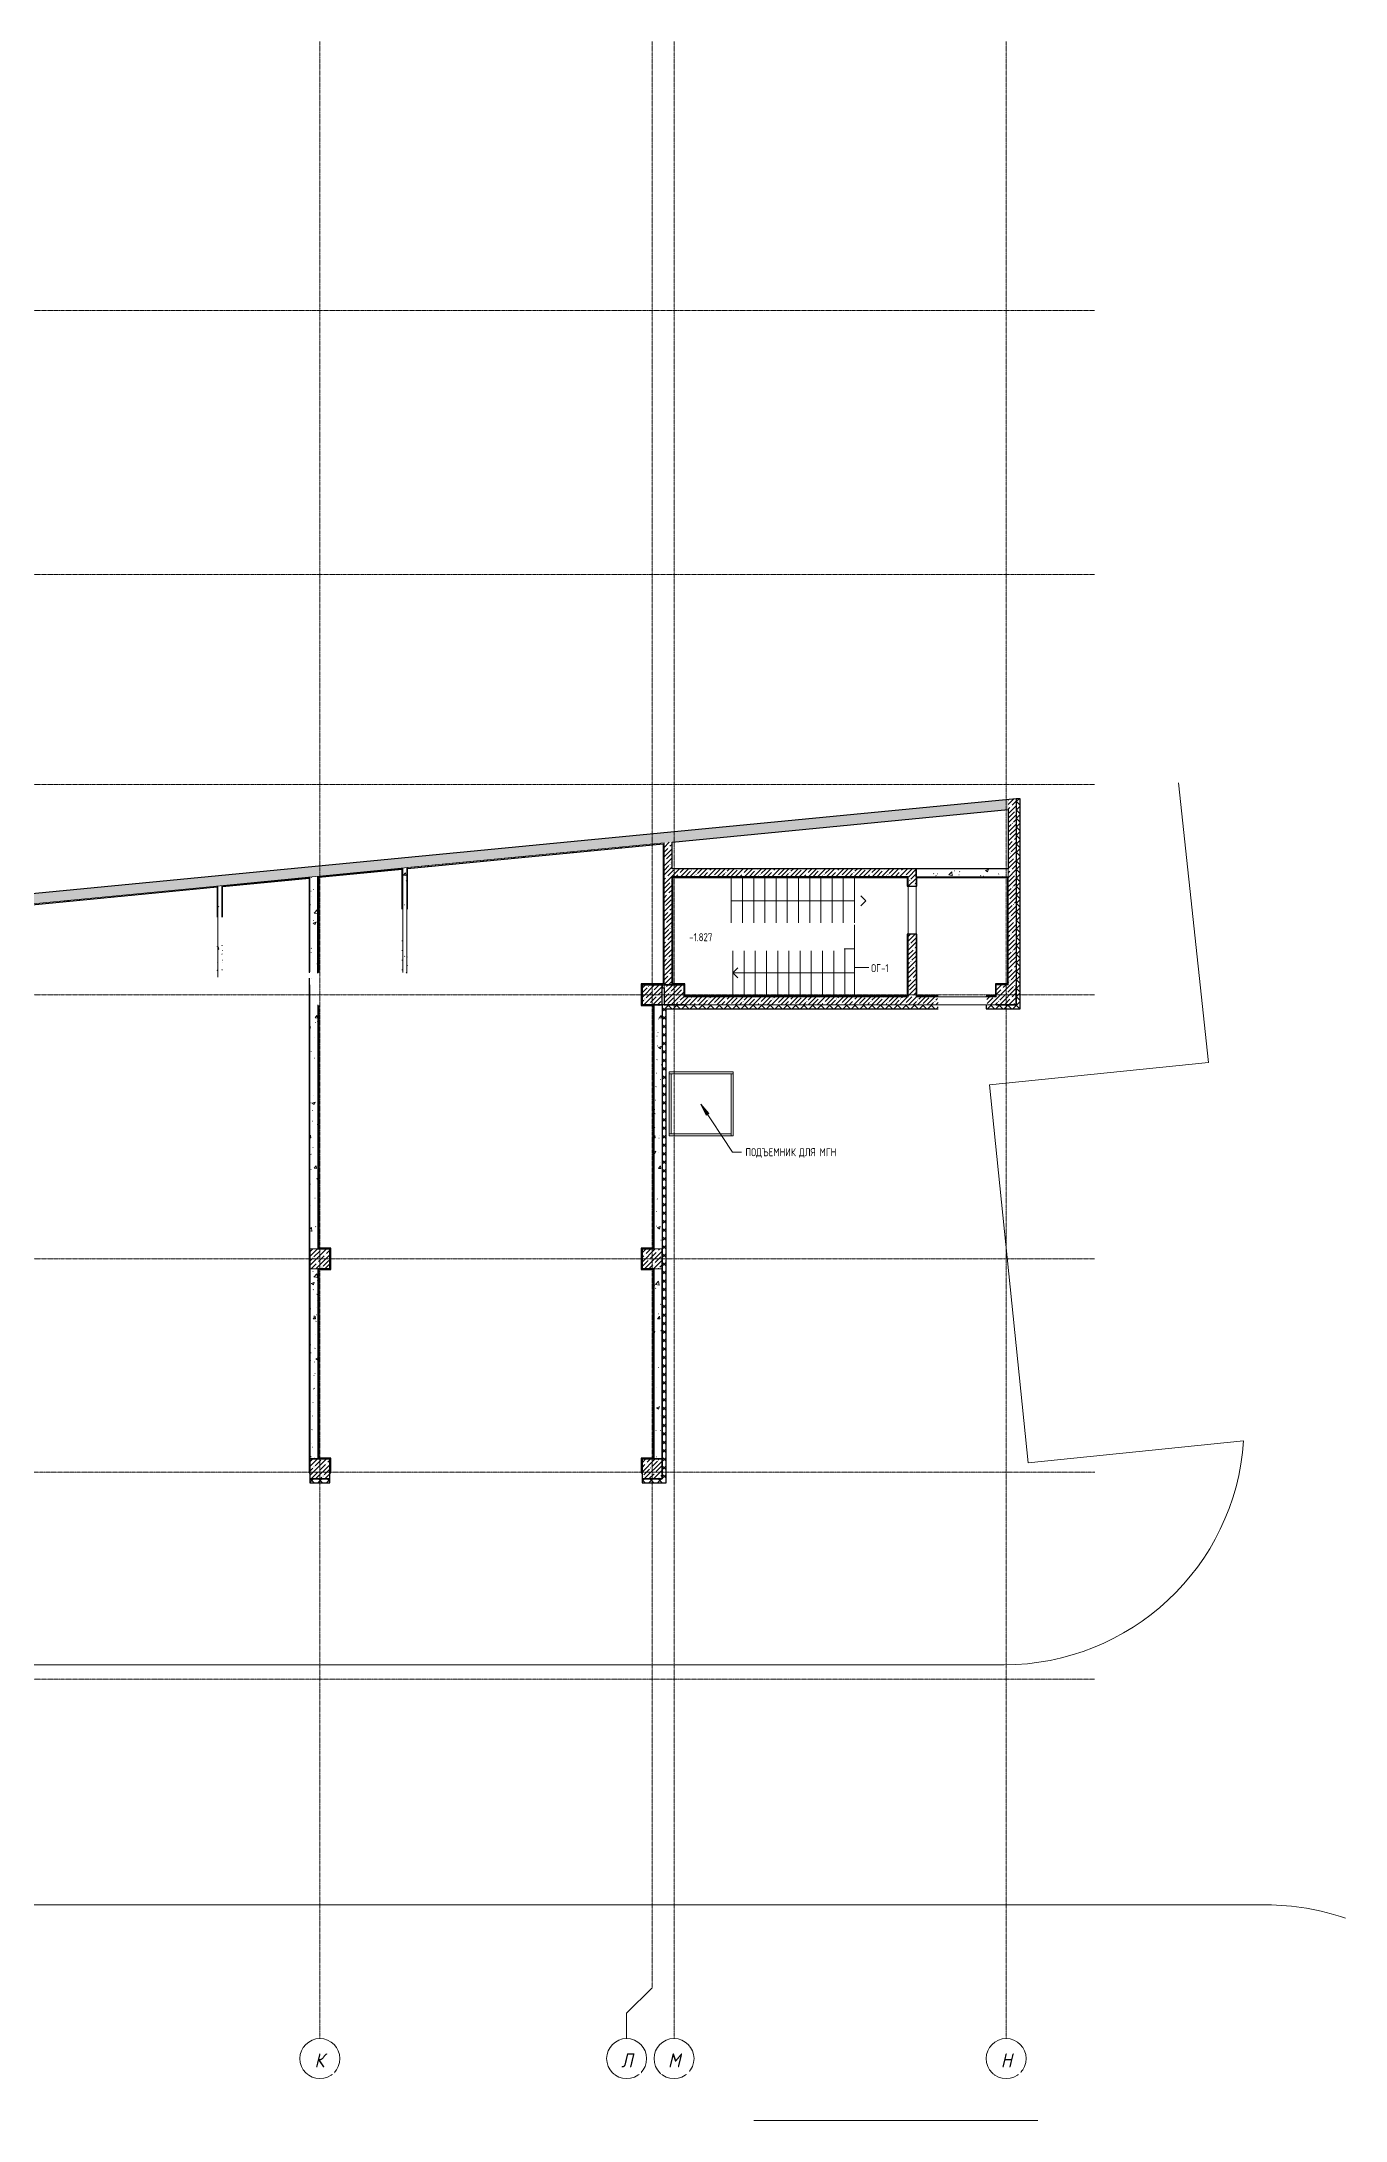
# Model space of a CAD drawing. Header units: millimetres. Extents: x -11854 to 4360091, y -19344 to 4989148.
# Drawn here: x 71202 to 91753, y 38588 to 71355 of the extents above; entities that cross this region are included whole.
import ezdxf

# ---------------------------------------------------------------- set-up
doc = ezdxf.new("R2010")
doc.units = ezdxf.units.MM
doc.linetypes.add('Линия сетки', pattern=[22.225, 12.7, -3.175, 3.175, -3.175])
doc.linetypes.add('Сверху', pattern=[3.96875, 2.38125, -1.5875])
for name, color, linetype, lineweight in [('A-COLS', 254, 'Continuous', 9), ('A-DETL-THIN', 151, 'Continuous', 9), ('A-FLOR', 254, 'Continuous', 9), ('A-FLOR-HRAL-IDEN', 254, 'Continuous', 9), ('A-FLOR-LEVL', 254, 'Continuous', 9), ('A-WALL', 254, 'Continuous', 9), ('G-ANNO-DIMS', 254, 'Continuous', 9), ('G-ANNO-TEXT', 231, 'Continuous', 9), ('S-GRID-IDEN', 254, 'Continuous', 9), ('S-STRS', 254, 'Continuous', 9), ('S-STRS-ANNO', 254, 'Continuous', 9)]:
    doc.layers.add(name, color=color, linetype=linetype, lineweight=lineweight)
doc.styles.add('ISOCPEUR', font='isocpeur.ttf', dxfattribs={"width": 0.8, "height": 200})
doc.styles.add('ISOCPEUR_I', font='isocpeui.ttf', dxfattribs={"width": 0.9, "height": 350})
pattern_1 = [(45, (315840.98, 52486.9), (-71.938013, 71.938013), []), (45, (315912.92, 52486.9), (-71.938013, 71.938013), [127.16996, -25.434244, 2.114947, -23.319297])]
pattern_2 = [(50, (315840.98, 52486.9), (459.6598, -40.2148), [48.0641, -528.7053]), (355, (315841, 52486.9), (-88.9196, 482.0463), [38.4513, -422.9642]), (100.451, (315879.3, 52483.55), (370.7434, 441.8283), [40.8482, -449.3301]), (46.184, (315841, 52615.07), (683.9462, -106.076), [72.0962, -793.058]), (96.636, (315898, 52606.2), (598.9785, 624.272), [61.2723, -673.9952]), (351.184, (315841, 52615.1), (598.9852, 624.2666), [57.677, -634.4463]), (21, (315905.07, 52583.03), (382.531, -258.02014), [48.0641, -528.7053]), (326, (315905.07, 52583.03), (155.9298, 464.71625), [38.4513, -422.9642]), (71.451, (315936.94, 52561.52), (538.4621, 206.6918), [40.8482, -449.3301]), (37.5, (315840.98, 52486.9), (7.79288, 213.33663), [4.2299, -413.6075, 4.2299, -425.1429, -424.56637]), (37.5, (315840.98, 52486.9), (7.79288, 213.33663), [-847.21017, 4.2299, -420.3365]), (7.5, (315840.98, 52486.9), (168.58954, 252.76057), [4.2299, -240.57667, 4.2299, -403.99467, -161.81586]), (7.5, (315840.98, 52486.9), (168.58954, 252.76057), [-653.03114, 4.2299, -157.58597]), (327.5, (315698.07, 52486.9), (342.10255, -14.45414), [4.2299, -155.98383, 4.2299, -495.63692, -663.2848]), (327.5, (315698.07, 52486.9), (342.10255, -14.45414), [-660.08054, 4.2299, -659.0549]), (317.5, (315633.98, 52486.9), (373.7376, 64.15305), [4.2299, -204.04795, 4.2299, -327.73294, -471.02835]), (317.5, (315633.98, 52486.9), (373.7376, 64.15305), [-540.2407, 4.2299, -466.79845])]
pattern_3 = [(0, (315840.98, 52486.9), (256.341957, 64.08549), [21.14821, -171.10826, 21.14821, -171.10826, -1025.36783]), (0, (315840.98, 52486.9), (256.341957, 64.08549), [-384.51294, 21.14821, -363.36472, 21.14821, -171.10826, -448.59843]), (0, (315840.98, 52486.9), (256.341957, 64.08549), [-961.28234, 21.14821, -107.02277, 21.14821, -299.27924]), (120, (315937.11, 52518.94), (-183.67064, 189.955902), [21.14821, -171.10826, 21.14821, -171.10826, -1025.36783]), (120, (315937.11, 52518.94), (-183.67064, 189.955902), [-384.51294, 21.14821, -363.36472, 21.14821, -171.10826, -448.59843]), (120, (315937.11, 52518.94), (-183.67064, 189.955902), [-961.28234, 21.14821, -107.02277, 21.14821, -299.27924]), (240, (315969.15, 52647.11), (-72.671317, -254.041392), [21.14821, -171.10826, 21.14821, -171.10826, -1025.36783]), (240, (315969.15, 52647.11), (-72.671317, -254.041392), [-384.51294, 21.14821, -363.36472, 21.14821, -171.10826, -448.59843]), (240, (315969.15, 52647.11), (-72.671317, -254.041392), [-961.28234, 21.14821, -107.02277, 21.14821, -299.27924])]
pattern_4 = [(0, (315840.98, 52486.9), (0, 151.38305), []), (90, (315840.98, 52486.9), (-151.38305, 9e-15), [])]
pattern_5 = [(45, (315840.98, 52486.9), (-66.902486, 66.902486), []), (135, (315840.98, 52486.9), (-66.902486, -66.902486), [])]

# ---------------------------------------------------------------- blocks, each defined once
blk = doc.blocks.new('Ось сетки - Заголовок сетки - Окружность 5 мм-84278-1 ур Парковка')
at = {"layer": 'S-GRID-IDEN'}
blk.add_circle((0, 0), 5, dxfattribs=at)

msp = doc.modelspace()

# ---------------------------------------------------------------- hatches: boundary and pattern name
at = {"layer": 'A-COLS'}
h = msp.add_hatch(dxfattribs=at)
h.set_pattern_fill('FP_1', color=8, scale=0.630763, style=0, pattern_type=2)
h.set_pattern_definition(pattern_1)
h.paths.add_polyline_path([(80981.3, 56173.9), (80981.3, 56489.3), (80665.9, 56489.3), (80665.9, 56173.9)])
h = msp.add_hatch(dxfattribs=at)
h.set_pattern_fill('FP_1', color=8, scale=0.630763, style=0, pattern_type=2)
h.set_pattern_definition(pattern_1)
h.paths.add_polyline_path([(75746, 48699.4), (75746, 49014.8), (75430.6, 49014.8), (75430.6, 48699.4)])
h = msp.add_hatch(dxfattribs=at)
h.set_pattern_fill('FP_1', color=8, scale=0.630763, style=0, pattern_type=2)
h.set_pattern_definition(pattern_1)
h.paths.add_polyline_path([(80981.3, 48699.4), (80981.3, 49014.8), (80665.9, 49014.8), (80665.9, 48699.4)])
at = {"layer": 'A-WALL'}
h = msp.add_hatch(dxfattribs=at)
h.set_pattern_fill('FP_1', color=8, scale=0.630763, style=0, pattern_type=2)
h.set_pattern_definition(pattern_1)
h.paths.add_polyline_path([(54081.4, 56118.4), (86437.4, 59251.1), (86437.4, 59409.5), (54066.2, 56275.4), (54073.5, 56200.2)])
h = msp.add_hatch(dxfattribs=at)
h.set_pattern_fill('FP_1', color=8, scale=0.630763, style=0, pattern_type=2)
h.set_pattern_definition(pattern_1)
h.paths.add_polyline_path([(86563.6, 56489.3), (86563.6, 59421.8), (86437.4, 59409.5), (86437.4, 56489.3)])
h = msp.add_hatch(dxfattribs=at)
h.set_pattern_fill('FP_3', color=8, scale=0.630763, style=0, pattern_type=2)
h.set_pattern_definition(pattern_5)
h.paths.add_polyline_path([(86563.6, 56173.9), (86626.6, 56173.9), (86626.6, 59421.8), (86563.6, 59421.8), (86563.6, 56200.2)])
h = msp.add_hatch(dxfattribs=at)
h.set_pattern_fill('FP_4', color=8, scale=0.630763, style=0, pattern_type=2)
h.set_pattern_definition(pattern_3)
h.paths.add_polyline_path([(76969.7, 58321.8), (81012.8, 58713.2), (81012.8, 58725.9), (76969.7, 58334.5)])
h = msp.add_hatch(dxfattribs=at)
h.set_pattern_fill('FP_4', color=8, scale=0.630763, style=0, pattern_type=2)
h.set_pattern_definition(pattern_3)
h.paths.add_polyline_path([(81000.4, 56489.3), (81012.8, 56489.3), (81012.8, 58713.2), (81000.2, 58712), (81000.2, 56489.3)])
h = msp.add_hatch(dxfattribs=at)
h.set_pattern_fill('FP_1', color=8, scale=0.630763, style=0, pattern_type=2)
h.set_pattern_definition(pattern_1)
h.paths.add_polyline_path([(81139, 56489.3), (81139, 58738.1), (81012.8, 58725.9), (81012.8, 56489.3)])
h = msp.add_hatch(dxfattribs=at)
h.set_pattern_fill('FP_4', color=8, scale=0.630763, style=0, pattern_type=2)
h.set_pattern_definition(pattern_3)
h.paths.add_polyline_path([(75563.1, 58191.9), (76887.7, 58320.2), (76887.7, 58326.5), (75563.1, 58198.3)])
h = msp.add_hatch(dxfattribs=at)
h.set_pattern_fill('FP_4', color=8, scale=0.630763, style=0, pattern_type=2)
h.set_pattern_definition(pattern_3)
h.paths.add_polyline_path([(76887.7, 56675.4), (76894, 56675.4), (76894, 57239.9), (76887.7, 57239.9), (76887.7, 56681.7)])
h.paths.add_polyline_path([(76894, 57681.5), (76894, 58327.1), (76887.7, 58326.5), (76887.7, 57681.5)])
h = msp.add_hatch(dxfattribs=at)
h.set_pattern_fill('FP_2', color=8, scale=0.630763, style=0, pattern_type=2)
h.set_pattern_definition(pattern_2)
h.paths.add_polyline_path([(76957, 56669.1), (76957, 57239.9), (76894, 57239.9), (76894, 56669.1)])
h.paths.add_polyline_path([(76894, 57681.5), (76957, 57681.5), (76957, 58333.2), (76894, 58327.1), (76894, 58246.2)])
h = msp.add_hatch(dxfattribs=at)
h.set_pattern_fill('FP_4', color=8, scale=0.630763, style=0, pattern_type=2)
h.set_pattern_definition(pattern_3)
h.paths.add_polyline_path([(76957, 56606), (76969.7, 56606), (76969.7, 57239.9), (76957, 57239.9), (76957, 56669.1)])
h.paths.add_polyline_path([(76969.7, 57681.5), (76969.7, 58334.5), (76957, 58333.2), (76957, 57681.5)])
h = msp.add_hatch(dxfattribs=at)
h.set_pattern_fill('FP_4', color=8, scale=0.630763, style=0, pattern_type=2)
h.set_pattern_definition(pattern_3)
h.paths.add_polyline_path([(70334, 57679.3), (73979.8, 58032.3), (73979.8, 58045), (70334, 57692)])
h = msp.add_hatch(dxfattribs=at)
h.set_pattern_fill('FP_4', color=8, scale=0.630763, style=0, pattern_type=2)
h.set_pattern_definition(pattern_3)
h.paths.add_polyline_path([(73967.2, 56593.4), (73979.8, 56593.4), (73979.8, 57113.8), (73967.2, 57113.8), (73967.2, 57077)])
h.paths.add_polyline_path([(73979.8, 57555.3), (73979.8, 58032.3), (73967.2, 58031.1), (73967.2, 57555.3)])
h = msp.add_hatch(dxfattribs=at)
h.set_pattern_fill('FP_2', color=8, scale=0.630763, style=0, pattern_type=2)
h.set_pattern_definition(pattern_2)
h.paths.add_polyline_path([(73979.8, 56606), (74042.9, 56606), (74042.9, 57113.8), (73979.8, 57113.8), (73979.8, 57077)])
h.paths.add_polyline_path([(73979.8, 57555.3), (74042.9, 57555.3), (74042.9, 58051.1), (73979.8, 58045), (73979.8, 58032.3)])
h = msp.add_hatch(dxfattribs=at)
h.set_pattern_fill('FP_4', color=8, scale=0.630763, style=0, pattern_type=2)
h.set_pattern_definition(pattern_3)
h.paths.add_polyline_path([(74042.9, 56669.1), (74049.2, 56669.1), (74049.2, 57113.8), (74042.9, 57113.8), (74042.9, 57077)])
h.paths.add_polyline_path([(74042.9, 57555.3), (74049.2, 57555.3), (74049.2, 58051.7), (74042.9, 58051.1)])
h = msp.add_hatch(dxfattribs=at)
h.set_pattern_fill('FP_4', color=8, scale=0.630763, style=0, pattern_type=2)
h.set_pattern_definition(pattern_3)
h.paths.add_polyline_path([(74049.2, 58045.4), (75424.3, 58178.5), (75424.3, 58184.8), (74049.2, 58051.7)])
h = msp.add_hatch(dxfattribs=at)
h.set_pattern_fill('FP_6', color=8, scale=0.630763, style=0, pattern_type=2)
h.set_pattern_definition(pattern_4)
h.paths.add_polyline_path([(74055.5, 56669.1), (74055.5, 57113.8), (74049.2, 57113.8), (74049.2, 56669.1)])
h.paths.add_polyline_path([(74055.5, 57555.3), (74055.5, 58046), (74049.2, 58045.4), (74049.2, 57555.3)])
h = msp.add_hatch(dxfattribs=at)
h.set_pattern_fill('FP_6', color=8, scale=0.630763, style=0, pattern_type=2)
h.set_pattern_definition(pattern_4)
h.paths.add_polyline_path([(74055.5, 58039.6), (75418, 58171.5), (75418, 58177.9), (74055.5, 58046)])
h = msp.add_hatch(dxfattribs=at)
h.set_pattern_fill('FP_6', color=8, scale=0.630763, style=0, pattern_type=2)
h.set_pattern_definition(pattern_4)
h.paths.add_polyline_path([(75418, 56681.7), (75424.3, 56681.7), (75424.3, 58178.5), (75418, 58177.9), (75418, 56784.8)])
h = msp.add_hatch(dxfattribs=at)
h.set_pattern_fill('FP_4', color=8, scale=0.630763, style=0, pattern_type=2)
h.set_pattern_definition(pattern_3)
h.paths.add_polyline_path([(75430.6, 56675.4), (75430.6, 58185.4), (75424.3, 58184.8), (75424.3, 56675.4)])
h = msp.add_hatch(dxfattribs=at)
h.set_pattern_fill('FP_2', color=8, scale=0.630763, style=0, pattern_type=2)
h.set_pattern_definition(pattern_2)
h.paths.add_polyline_path([(75430.6, 49014.8), (75556.7, 49014.8), (75556.7, 52010.9), (75430.6, 52010.9), (75430.6, 51231.4)])
h.paths.add_polyline_path([(75556.7, 52326.3), (75556.7, 56173.9), (75430.6, 56173.9), (75430.6, 52326.3)])
h.paths.add_polyline_path([(75556.7, 56489.3), (75556.7, 58197.7), (75430.6, 58185.4), (75430.6, 56489.3)])
h = msp.add_hatch(dxfattribs=at)
h.set_pattern_fill('FP_4', color=8, scale=0.630763, style=0, pattern_type=2)
h.set_pattern_definition(pattern_3)
h.paths.add_polyline_path([(75556.7, 56669.1), (75563.1, 56669.1), (75563.1, 58198.3), (75556.7, 58197.7), (75556.7, 56784.8)])
h = msp.add_hatch(dxfattribs=at)
h.set_pattern_fill('FP_6', color=8, scale=0.630763, style=0, pattern_type=2)
h.set_pattern_definition(pattern_4)
h.paths.add_polyline_path([(75563.1, 56675.4), (75569.4, 56675.4), (75569.4, 58192.5), (75563.1, 58191.9), (75563.1, 56784.8)])
h = msp.add_hatch(dxfattribs=at)
h.set_pattern_fill('FP_6', color=8, scale=0.630763, style=0, pattern_type=2)
h.set_pattern_definition(pattern_4)
h.paths.add_polyline_path([(75569.4, 58186.2), (76881.3, 58313.2), (76881.3, 58319.6), (75569.4, 58192.5)])
h = msp.add_hatch(dxfattribs=at)
h.set_pattern_fill('FP_6', color=8, scale=0.630763, style=0, pattern_type=2)
h.set_pattern_definition(pattern_4)
h.paths.add_polyline_path([(76887.7, 56681.7), (76887.7, 57239.9), (76881.3, 57239.9), (76881.3, 56681.7)])
h.paths.add_polyline_path([(76881.3, 57681.5), (76887.7, 57681.5), (76887.7, 58320.2), (76881.3, 58319.6), (76881.3, 58246.2)])
h = msp.add_hatch(dxfattribs=at)
h.set_pattern_fill('FP_1', color=8, scale=0.630763, style=0, pattern_type=2)
h.set_pattern_definition(pattern_1)
h.paths.add_polyline_path([(84986.7, 58192.4), (84986.7, 58318.5), (81139, 58318.5), (81139, 58192.4), (84860.5, 58192.4)])
h = msp.add_hatch(dxfattribs=at)
h.set_pattern_fill('FP_4', color=8, scale=0.630763, style=0, pattern_type=2)
h.set_pattern_definition(pattern_3)
h.paths.add_polyline_path([(84847.9, 58179.8), (84860.5, 58179.8), (84860.5, 58192.4), (81139, 58192.4), (81139, 58179.8), (84283.3, 58179.8)])
h = msp.add_hatch(dxfattribs=at)
h.set_pattern_fill('FP_4', color=8, scale=0.630763, style=0, pattern_type=2)
h.set_pattern_definition(pattern_3)
h.paths.add_polyline_path([(81139, 56501.9), (81151.6, 56501.9), (81151.6, 58179.8), (81139, 58179.8), (81139, 57077)])
h = msp.add_hatch(dxfattribs=at)
h.set_pattern_fill('FP_4', color=8, scale=0.630763, style=0, pattern_type=2)
h.set_pattern_definition(pattern_3)
h.paths.add_polyline_path([(84860.5, 56300.1), (84860.5, 57284.1), (84847.9, 57284.1), (84847.9, 56300.1)])
h.paths.add_polyline_path([(84860.5, 58041), (84860.5, 58179.8), (84847.9, 58179.8), (84847.9, 58041)])
h = msp.add_hatch(dxfattribs=at)
h.set_pattern_fill('FP_1', color=8, scale=0.630763, style=0, pattern_type=2)
h.set_pattern_definition(pattern_1)
h.paths.add_polyline_path([(84860.5, 56300.1), (84986.7, 56300.1), (84986.7, 57284.1), (84860.5, 57284.1), (84860.5, 57077)])
h.paths.add_polyline_path([(84986.7, 58041), (84986.7, 58192.4), (84860.5, 58192.4), (84860.5, 58041)])
h = msp.add_hatch(dxfattribs=at)
h.set_pattern_fill('FP_2', color=8, scale=0.630763, style=0, pattern_type=2)
h.set_pattern_definition(pattern_2)
h.paths.add_polyline_path([(86437.4, 58192.4), (86437.4, 58318.5), (84986.7, 58318.5), (84986.7, 58192.4), (86424.8, 58192.4)])
h = msp.add_hatch(dxfattribs=at)
h.set_pattern_fill('FP_4', color=8, scale=0.630763, style=0, pattern_type=2)
h.set_pattern_definition(pattern_3)
h.paths.add_polyline_path([(84986.7, 56312.7), (84999.3, 56312.7), (84999.3, 57284.1), (84986.7, 57284.1), (84986.7, 57077)])
h.paths.add_polyline_path([(84986.7, 58041), (84999.3, 58041), (84999.3, 58192.4), (84986.7, 58192.4)])
h = msp.add_hatch(dxfattribs=at)
h.set_pattern_fill('FP_4', color=8, scale=0.630763, style=0, pattern_type=2)
h.set_pattern_definition(pattern_3)
h.paths.add_polyline_path([(84999.3, 58179.8), (86424.8, 58179.8), (86424.8, 58192.4), (84999.3, 58192.4)])
h = msp.add_hatch(dxfattribs=at)
h.set_pattern_fill('FP_4', color=8, scale=0.630763, style=0, pattern_type=2)
h.set_pattern_definition(pattern_3)
h.paths.add_polyline_path([(86437.4, 56489.3), (86437.4, 58192.4), (86424.8, 58192.4), (86424.8, 56489.3)])
h = msp.add_hatch(dxfattribs=at)
h.set_pattern_fill('FP_4', color=8, scale=0.630763, style=0, pattern_type=2)
h.set_pattern_definition(pattern_3)
h.paths.add_polyline_path([(75430.6, 48794), (75430.6, 56593.4), (75418, 56593.4), (75418, 48794)])
h = msp.add_hatch(dxfattribs=at)
h.set_pattern_fill('FP_4', color=8, scale=0.630763, style=0, pattern_type=2)
h.set_pattern_definition(pattern_3)
h.paths.add_polyline_path([(80665.9, 56161.3), (80665.9, 56489.3), (80653.3, 56489.3), (80653.3, 56161.3)])
h = msp.add_hatch(dxfattribs=at)
h.set_pattern_fill('FP_4', color=8, scale=0.630763, style=0, pattern_type=2)
h.set_pattern_definition(pattern_3)
h.paths.add_polyline_path([(80981.3, 56442), (81012.8, 56442), (81012.8, 56489.3), (80981.3, 56489.3)])
h = msp.add_hatch(dxfattribs=at)
h.set_pattern_fill('FP_1', color=8, scale=0.630763, style=0, pattern_type=2)
h.set_pattern_definition(pattern_1)
h.paths.add_polyline_path([(81328.2, 56173.9), (81328.2, 56489.3), (81012.8, 56489.3), (81012.8, 56173.9)])
h = msp.add_hatch(dxfattribs=at)
h.set_pattern_fill('FP_4', color=8, scale=0.630763, style=0, pattern_type=2)
h.set_pattern_definition(pattern_3)
h.paths.add_polyline_path([(81328.2, 56489.3), (81328.2, 56501.9), (81139, 56501.9), (81139, 56489.3)])
h = msp.add_hatch(dxfattribs=at)
h.set_pattern_fill('FP_4', color=8, scale=0.630763, style=0, pattern_type=2)
h.set_pattern_definition(pattern_3)
h.paths.add_polyline_path([(81328.2, 56300.1), (81340.8, 56300.1), (81340.8, 56501.9), (81328.2, 56501.9), (81328.2, 56489.3)])
h = msp.add_hatch(dxfattribs=at)
h.set_pattern_fill('FP_1', color=8, scale=0.630763, style=0, pattern_type=2)
h.set_pattern_definition(pattern_1)
h.paths.add_polyline_path([(86563.6, 56173.9), (86563.6, 56489.3), (86248.2, 56489.3), (86248.2, 56173.9)])
h = msp.add_hatch(dxfattribs=at)
h.set_pattern_fill('FP_4', color=8, scale=0.630763, style=0, pattern_type=2)
h.set_pattern_definition(pattern_3)
h.paths.add_polyline_path([(75569.4, 52338.9), (75569.4, 56173.9), (75556.7, 56173.9), (75556.7, 52338.9)])
h = msp.add_hatch(dxfattribs=at)
h.set_pattern_fill('FP_4', color=8, scale=0.630763, style=0, pattern_type=2)
h.set_pattern_definition(pattern_3)
h.paths.add_polyline_path([(80842.5, 52326.3), (80855.2, 52326.3), (80855.2, 56161.3), (80842.5, 56161.3), (80842.5, 52338.9)])
h = msp.add_hatch(dxfattribs=at)
h.set_pattern_fill('FP_2', color=8, scale=0.630763, style=0, pattern_type=2)
h.set_pattern_definition(pattern_2)
h.paths.add_polyline_path([(80855.2, 49014.8), (80981.3, 49014.8), (80981.3, 52010.9), (80855.2, 52010.9), (80855.2, 51231.4)])
h.paths.add_polyline_path([(80981.3, 52326.3), (80981.3, 56173.9), (80855.2, 56173.9), (80855.2, 52326.3)])
h = msp.add_hatch(dxfattribs=at)
h.set_pattern_fill('FP_3', color=8, scale=0.630763, style=0, pattern_type=2)
h.set_pattern_definition(pattern_5)
h.paths.add_polyline_path([(81044.4, 48636.3), (81044.4, 56173.9), (80981.3, 56173.9), (80981.3, 48636.3)])
h = msp.add_hatch(dxfattribs=at)
h.set_pattern_fill('FP_3', color=8, scale=0.630763, style=0, pattern_type=2)
h.set_pattern_definition(pattern_5)
h.paths.add_polyline_path([(86626.6, 56110.9), (86626.6, 56173.9), (86090.5, 56173.9), (86090.5, 56110.9), (86159.2, 56110.9)])
h.paths.add_polyline_path([(85221.2, 56110.9), (85333.6, 56110.9), (85333.6, 56173.9), (81044.4, 56173.9), (81044.4, 56110.9), (84283.3, 56110.9)])
h = msp.add_hatch(dxfattribs=at)
h.set_pattern_fill('FP_1', color=8, scale=0.630763, style=0, pattern_type=2)
h.set_pattern_definition(pattern_1)
h.paths.add_polyline_path([(86159.2, 56173.9), (86248.2, 56173.9), (86248.2, 56300.1), (86090.5, 56300.1), (86090.5, 56287.5), (86099.9, 56287.5), (86099.9, 56227.5), (86090.5, 56227.5), (86090.5, 56173.9)])
h.paths.add_polyline_path([(85333.6, 56173.9), (85333.6, 56227.5), (85324.1, 56227.5), (85324.1, 56287.5), (85333.6, 56287.5), (85333.6, 56300.1), (81328.2, 56300.1), (81328.2, 56173.9), (85221.2, 56173.9)])
h = msp.add_hatch(dxfattribs=at)
h.set_pattern_fill('FP_4', color=8, scale=0.630763, style=0, pattern_type=2)
h.set_pattern_definition(pattern_3)
h.paths.add_polyline_path([(84847.9, 56300.1), (84847.9, 56312.7), (81340.8, 56312.7), (81340.8, 56300.1), (84283.3, 56300.1)])
h = msp.add_hatch(dxfattribs=at)
h.set_pattern_fill('FP_4', color=8, scale=0.630763, style=0, pattern_type=2)
h.set_pattern_definition(pattern_3)
h.paths.add_polyline_path([(86090.5, 56300.1), (86235.6, 56300.1), (86235.6, 56312.7), (86090.5, 56312.7)])
h.paths.add_polyline_path([(85333.6, 56300.1), (85333.6, 56312.7), (84986.7, 56312.7), (84986.7, 56300.1), (85221.2, 56300.1)])
h = msp.add_hatch(dxfattribs=at)
h.set_pattern_fill('FP_1', color=8, scale=0.630763, style=0, pattern_type=2)
h.set_pattern_definition(pattern_1)
h.paths.add_polyline_path([(75746, 52010.9), (75746, 52326.3), (75430.6, 52326.3), (75430.6, 52010.9), (75556.7, 52010.9)])
h = msp.add_hatch(dxfattribs=at)
h.set_pattern_fill('FP_4', color=8, scale=0.630763, style=0, pattern_type=2)
h.set_pattern_definition(pattern_3)
h.paths.add_polyline_path([(80842.5, 52326.3), (80842.5, 52338.9), (80653.3, 52338.9), (80653.3, 52326.3), (80665.9, 52326.3)])
h = msp.add_hatch(dxfattribs=at)
h.set_pattern_fill('FP_4', color=8, scale=0.630763, style=0, pattern_type=2)
h.set_pattern_definition(pattern_3)
h.paths.add_polyline_path([(80665.9, 51998.3), (80665.9, 52326.3), (80653.3, 52326.3), (80653.3, 51998.3)])
h = msp.add_hatch(dxfattribs=at)
h.set_pattern_fill('FP_1', color=8, scale=0.630763, style=0, pattern_type=2)
h.set_pattern_definition(pattern_1)
h.paths.add_polyline_path([(80981.3, 52010.9), (80981.3, 52326.3), (80665.9, 52326.3), (80665.9, 52010.9), (80855.2, 52010.9)])
h = msp.add_hatch(dxfattribs=at)
h.set_pattern_fill('FP_4', color=8, scale=0.630763, style=0, pattern_type=2)
h.set_pattern_definition(pattern_3)
h.paths.add_polyline_path([(75569.4, 49027.4), (75569.4, 52010.9), (75556.7, 52010.9), (75556.7, 49027.4)])
h = msp.add_hatch(dxfattribs=at)
h.set_pattern_fill('FP_4', color=8, scale=0.630763, style=0, pattern_type=2)
h.set_pattern_definition(pattern_3)
h.paths.add_polyline_path([(75569.4, 51998.3), (75758.6, 51998.3), (75758.6, 52010.9), (75569.4, 52010.9)])
h = msp.add_hatch(dxfattribs=at)
h.set_pattern_fill('FP_4', color=8, scale=0.630763, style=0, pattern_type=2)
h.set_pattern_definition(pattern_3)
h.paths.add_polyline_path([(80842.5, 51998.3), (80855.2, 51998.3), (80855.2, 52010.9), (80665.9, 52010.9), (80665.9, 51998.3)])
h = msp.add_hatch(dxfattribs=at)
h.set_pattern_fill('FP_4', color=8, scale=0.630763, style=0, pattern_type=2)
h.set_pattern_definition(pattern_3)
h.paths.add_polyline_path([(80842.5, 49027.4), (80855.2, 49027.4), (80855.2, 51998.3), (80842.5, 51998.3), (80842.5, 51231.4)])
h = msp.add_hatch(dxfattribs=at)
h.set_pattern_fill('FP_4', color=8, scale=0.630763, style=0, pattern_type=2)
h.set_pattern_definition(pattern_3)
h.paths.add_polyline_path([(75556.7, 49014.8), (75746, 49014.8), (75746, 49027.4), (75556.7, 49027.4)])
h = msp.add_hatch(dxfattribs=at)
h.set_pattern_fill('FP_4', color=8, scale=0.630763, style=0, pattern_type=2)
h.set_pattern_definition(pattern_3)
h.paths.add_polyline_path([(75746, 48794), (75758.6, 48794), (75758.6, 49027.4), (75746, 49027.4), (75746, 48893.2)])
h = msp.add_hatch(dxfattribs=at)
h.set_pattern_fill('FP_4', color=8, scale=0.630763, style=0, pattern_type=2)
h.set_pattern_definition(pattern_3)
h.paths.add_polyline_path([(80855.2, 49014.8), (80855.2, 49027.4), (80653.3, 49027.4), (80653.3, 49014.8), (80665.9, 49014.8)])
h = msp.add_hatch(dxfattribs=at)
h.set_pattern_fill('FP_4', color=8, scale=0.630763, style=0, pattern_type=2)
h.set_pattern_definition(pattern_3)
h.paths.add_polyline_path([(80665.9, 48794), (80665.9, 49014.8), (80653.3, 49014.8), (80653.3, 48794)])
h = msp.add_hatch(dxfattribs=at)
h.set_pattern_fill('FP_3', color=8, scale=0.630763, style=0, pattern_type=2)
h.set_pattern_definition(pattern_5)
h.paths.add_polyline_path([(80981.3, 48636.3), (80981.3, 48699.4), (80665.9, 48699.4), (80665.9, 48636.3)])
h.paths.add_polyline_path([(75430.6, 48636.3), (75746, 48636.3), (75746, 48699.4), (75430.6, 48699.4)])
h.paths.add_polyline_path([(70195.3, 48636.3), (70510.6, 48636.3), (70510.6, 48699.4), (70195.3, 48699.4)])
h.paths.add_polyline_path([(64959.9, 48636.3), (65275.3, 48636.3), (65275.3, 48699.4), (64959.9, 48699.4)])
h.paths.add_polyline_path([(59895.9, 48636.3), (60040, 48636.3), (60040, 48699.4), (59724.6, 48699.4), (59724.6, 48636.3)])
h.paths.add_polyline_path([(54804.7, 48636.3), (54804.7, 48699.4), (54142.4, 48699.4), (54142.4, 48636.3), (54268.1, 48636.3)])
h.paths.add_polyline_path([(49109.2, 48636.3), (49222.4, 48636.3), (49222.4, 48699.4), (48843.9, 48699.4), (48843.9, 48636.3), (48874.8, 48636.3)])
at = {"layer": 'G-ANNO-TEXT'}
msp.add_hatch(color=8, dxfattribs=at).paths.add_polyline_path([(81591.7, 54606.2), (81675.1, 54434.5), (81716.7, 54462)])

# ---------------------------------------------------------------- linework, layer by layer
at = {"layer": 'A-COLS', "color": 8, "lineweight": 25}
for p, q in [((80981.3, 56489.3), (80665.9, 56489.3)), ((80665.9, 56489.3), (80665.9, 56173.9)), ((80981.3, 56173.9), (80981.3, 56489.3)), ((80665.9, 56173.9), (80981.3, 56173.9)), ((75746, 49014.8), (75430.6, 49014.8)), ((75430.6, 49014.8), (75430.6, 48699.4)), ((75746, 48699.4), (75746, 49014.8)), ((80981.3, 49014.8), (80665.9, 49014.8)), ((80665.9, 49014.8), (80665.9, 48699.4)), ((80981.3, 48699.4), (80981.3, 49014.8)), ((75430.6, 48699.4), (75746, 48699.4)), ((80665.9, 48699.4), (80981.3, 48699.4))]:
    msp.add_line(p, q, dxfattribs=at)
at = {"layer": 'A-DETL-THIN', "color": 8}
for p, q in [((81091.3, 55116.6), (82100.5, 55116.6)), ((81091.3, 54107.4), (81091.3, 55116.6)), ((81091.3, 55085), (82100.5, 55085)), ((81122.8, 54138.9), (81122.8, 55085)), ((82069, 55085), (82069, 54107.4)), ((82100.5, 55116.6), (82100.5, 54107.4)), ((82069, 54138.9), (81091.3, 54138.9)), ((82100.5, 54107.4), (81091.3, 54107.4))]:
    msp.add_line(p, q, dxfattribs=at)
at = {"layer": 'A-FLOR', "color": 8}
for p, q in [((89592.8, 55265.3), (89120.6, 59669.3)), ((84015.3, 58179.8), (84015.3, 57467)), ((84860.5, 57284.1), (84860.5, 58041)), ((84015.3, 57435.4), (84015.3, 56312.7)), ((86142.1, 54913.1), (89592.8, 55265.3)), ((86750.6, 48951.8), (86142.1, 54913.1)), ((90148, 49298.6), (86750.6, 48951.8)), ((50672.9, 45767.8), (86372.3, 45769.7)), ((90508.5, 41985.4), (43103.9, 41982.8))]:
    msp.add_line(p, q, dxfattribs=at)
msp.add_arc((86372.1, 49554.3), 3784.6, 270.00313, 356.1259, dxfattribs=at)
at = {"layer": 'A-FLOR'}
msp.add_arc((90508.7, 38200.8), 3784.6, 70.80284, 90.00313, dxfattribs=at)
at = {"layer": 'A-FLOR-HRAL-IDEN', "color": 8}
msp.add_line((84027.9, 56759.1), (84277.3, 56759.1), dxfattribs=at)
at = {"layer": 'A-FLOR-LEVL'}
msp.add_line((82425.8, 38588.3), (86904.2, 38588.3), dxfattribs=at)
at = {"layer": 'A-WALL', "color": 8, "lineweight": 25}
for p, q in [((86563.6, 59421.8), (54066.2, 56275.4)), ((86563.6, 59421.8), (86563.6, 56173.9)), ((86626.6, 59421.8), (86563.6, 59421.8)), ((86626.6, 56110.9), (86626.6, 59421.8)), ((81139, 58738.1), (86437.4, 59251.1)), ((86437.4, 59251.1), (86437.4, 58318.5)), ((76969.7, 58321.8), (81000.2, 58712)), ((81000.2, 58712), (81000.2, 56501.9)), ((81139, 58318.5), (81139, 58738.1)), ((70334, 57679.3), (73967.2, 58031.1)), ((73967.2, 58031.1), (73967.2, 57555.3)), ((74055.5, 58039.6), (75418, 58171.5)), ((74055.5, 57555.3), (74055.5, 58039.6)), ((74066.8, 58053.4), (75406.7, 58183.1)), ((75418, 58171.5), (75418, 56681.7)), ((75430.6, 56692.4), (75430.6, 58185.4)), ((75556.7, 56669.1), (75556.7, 58197.7)), ((75569.4, 58186.2), (76881.3, 58313.2)), ((75569.4, 56681.7), (75569.4, 58186.2)), ((75580.6, 58200), (76870.1, 58324.8)), ((76881.3, 58313.2), (76881.3, 57681.5)), ((76969.7, 57681.5), (76969.7, 58321.8)), ((86437.4, 58318.5), (81139, 58318.5)), ((81139, 56489.3), (81139, 58192.4)), ((81139, 58192.4), (84860.5, 58192.4)), ((84860.5, 58192.4), (81139, 58192.4)), ((81139, 58192.4), (81139, 56501.9)), ((81151.6, 58179.8), (84847.9, 58179.8)), ((81151.6, 56501.9), (81151.6, 58179.8)), ((84847.9, 58179.8), (84847.9, 58041)), ((84847.9, 58041), (84860.5, 58041)), ((84860.5, 58041), (84999.3, 58041)), ((84986.7, 58192.4), (84986.7, 58318.5)), ((84986.7, 58318.5), (84986.7, 58192.4)), ((84999.3, 58041), (84999.3, 58179.8)), ((84999.3, 58179.8), (86424.8, 58179.8)), ((86424.8, 58179.8), (86424.8, 56501.9)), ((84999.3, 57284.1), (84847.9, 57284.1)), ((84847.9, 57284.1), (84847.9, 56312.7)), ((84999.3, 56312.7), (84999.3, 57284.1)), ((75418, 56593.4), (75418, 48794)), ((75430.6, 48794), (75430.6, 56489.3)), ((81000.2, 56501.9), (80653.3, 56501.9)), ((80653.3, 56501.9), (80653.3, 56161.3)), ((80665.9, 56489.3), (81139, 56489.3)), ((80665.9, 56173.9), (80665.9, 56489.3)), ((80981.3, 56489.3), (80981.3, 56442)), ((80981.3, 56442), (81012.8, 56442)), ((81328.2, 56489.3), (81012.8, 56489.3)), ((81012.8, 56442), (81012.8, 56173.9)), ((81139, 56501.9), (81139, 56489.3)), ((81139, 56489.3), (81328.2, 56489.3)), ((81340.8, 56501.9), (81151.6, 56501.9)), ((81328.2, 56300.1), (81328.2, 56489.3)), ((81328.2, 56489.3), (81328.2, 56300.1)), ((81340.8, 56312.7), (81340.8, 56501.9)), ((86424.8, 56501.9), (86235.6, 56501.9)), ((86235.6, 56501.9), (86235.6, 56312.7)), ((86563.6, 56173.9), (86563.6, 56489.3)), ((75569.4, 52338.9), (75569.4, 56161.3)), ((80653.3, 56161.3), (80842.5, 56161.3)), ((80981.3, 56173.9), (80665.9, 56173.9)), ((80842.5, 56161.3), (80842.5, 52338.9)), ((80981.3, 56173.9), (80981.3, 48699.4)), ((81328.2, 56173.9), (80981.3, 56173.9)), ((81012.8, 56173.9), (81328.2, 56173.9)), ((81044.4, 48636.3), (81044.4, 56110.9)), ((81044.4, 56110.9), (85333.6, 56110.9)), ((81340.8, 56300.1), (81328.2, 56300.1)), ((84847.9, 56312.7), (81340.8, 56312.7)), ((85333.6, 56312.7), (84999.3, 56312.7)), ((86235.6, 56312.7), (86090.5, 56312.7)), ((86090.5, 56173.9), (86090.5, 56110.9)), ((86090.5, 56110.9), (86626.6, 56110.9)), ((86248.2, 56173.9), (86563.6, 56173.9)), ((86563.6, 56173.9), (86248.2, 56173.9)), ((75430.6, 52326.3), (75430.6, 52010.9)), ((75746, 52326.3), (75556.7, 52326.3)), ((75556.7, 52326.3), (75746, 52326.3)), ((75758.6, 52338.9), (75569.4, 52338.9)), ((75746, 52010.9), (75746, 52326.3)), ((75746, 52326.3), (75746, 52010.9)), ((75758.6, 51998.3), (75758.6, 52338.9)), ((80842.5, 52338.9), (80653.3, 52338.9)), ((80653.3, 52338.9), (80653.3, 51998.3)), ((80855.2, 52326.3), (80665.9, 52326.3)), ((80665.9, 52326.3), (80665.9, 52010.9)), ((80665.9, 52326.3), (80855.2, 52326.3)), ((80665.9, 52010.9), (80665.9, 52326.3)), ((80981.3, 52010.9), (80981.3, 52326.3)), ((75430.6, 52010.9), (75430.6, 49014.8)), ((75556.7, 52010.9), (75746, 52010.9)), ((75746, 52010.9), (75556.7, 52010.9)), ((75569.4, 49027.4), (75569.4, 51998.3)), ((75569.4, 51998.3), (75758.6, 51998.3)), ((80653.3, 51998.3), (80842.5, 51998.3)), ((80665.9, 52010.9), (80855.2, 52010.9)), ((80855.2, 52010.9), (80665.9, 52010.9)), ((80842.5, 51998.3), (80842.5, 49027.4)), ((80855.2, 49014.8), (80855.2, 51998.3)), ((80981.3, 49014.8), (80981.3, 52010.9)), ((75430.6, 49014.8), (75746, 49014.8)), ((75758.6, 49027.4), (75569.4, 49027.4)), ((75746, 49014.8), (75746, 48794)), ((75758.6, 48794), (75758.6, 49027.4)), ((80842.5, 49027.4), (80653.3, 49027.4)), ((80653.3, 49027.4), (80653.3, 48794)), ((80665.9, 49014.8), (80855.2, 49014.8)), ((80665.9, 48794), (80665.9, 49014.8)), ((80855.2, 49014.8), (80981.3, 49014.8)), ((75418, 48794), (75430.6, 48794)), ((75746, 48699.4), (75430.6, 48699.4)), ((75430.6, 48699.4), (75430.6, 48636.3)), ((75430.6, 48636.3), (75746, 48636.3)), ((75746, 48794), (75758.6, 48794)), ((75746, 48636.3), (75746, 48699.4)), ((80653.3, 48794), (80665.9, 48794)), ((80981.3, 48699.4), (80665.9, 48699.4)), ((80665.9, 48699.4), (80665.9, 48636.3)), ((80665.9, 48636.3), (81044.4, 48636.3))]:
    msp.add_line(p, q, dxfattribs=at)
at = {"layer": 'A-WALL', "color": 8}
for p, q in [((81012.8, 58725.9), (76870.1, 58324.8)), ((81012.8, 58725.9), (76969.7, 58334.5)), ((81012.8, 58725.9), (81012.8, 56489.3)), ((81012.8, 56489.3), (81012.8, 58713.2)), ((76894, 56681.7), (76894, 58327.1)), ((76957, 58333.2), (76957, 56669.1)), ((76957, 58333.2), (76957, 57681.5)), ((74066.8, 58053.4), (66729.2, 57343)), ((73979.8, 58045), (73979.8, 56606)), ((73979.8, 57555.3), (73979.8, 58032.3)), ((74042.9, 58051.1), (74042.9, 57555.3)), ((74049.2, 58045.4), (75424.3, 58178.5)), ((74049.2, 57555.3), (74049.2, 58045.4)), ((75580.6, 58200), (75406.7, 58183.1)), ((75424.3, 58178.5), (75424.3, 56675.4)), ((75563.1, 58191.9), (76887.7, 58320.2)), ((75563.1, 56675.4), (75563.1, 58191.9)), ((76887.7, 58320.2), (76887.7, 57681.5)), ((84860.5, 58192.4), (84860.5, 58041)), ((84860.5, 58041), (84860.5, 58179.8)), ((84986.7, 56300.1), (84986.7, 58192.4)), ((84986.7, 58192.4), (86437.4, 58192.4)), ((84986.7, 58192.4), (84986.7, 58041)), ((86437.4, 58318.5), (86437.4, 56489.3)), ((86437.4, 56489.3), (86437.4, 58192.4)), ((84860.5, 56300.1), (84860.5, 57284.1)), ((84986.7, 57284.1), (84986.7, 56312.7)), ((81012.8, 56489.3), (81012.8, 56442)), ((81012.8, 56442), (81012.8, 56489.3)), ((86424.8, 56489.3), (86248.2, 56489.3)), ((86248.2, 56489.3), (86248.2, 56300.1)), ((86248.2, 56489.3), (86437.4, 56489.3)), ((86248.2, 56300.1), (86248.2, 56489.3)), ((86437.4, 56489.3), (86424.8, 56489.3)), ((75556.7, 56173.9), (75556.7, 52326.3)), ((80855.2, 52326.3), (80855.2, 56173.9)), ((86090.5, 56173.9), (81328.2, 56173.9)), ((85333.6, 56173.9), (81328.2, 56173.9)), ((84860.5, 56300.1), (81340.8, 56300.1)), ((81340.8, 56300.1), (84847.9, 56300.1)), ((84860.5, 56300.1), (84860.5, 56300.1)), ((84986.7, 56300.1), (86248.2, 56300.1)), ((86090.5, 56173.9), (86248.2, 56173.9)), ((86248.2, 56173.9), (86090.5, 56173.9)), ((75556.7, 52326.3), (75430.6, 52326.3)), ((75430.6, 52326.3), (75556.7, 52326.3)), ((80981.3, 52326.3), (80855.2, 52326.3)), ((80855.2, 52326.3), (80981.3, 52326.3)), ((75430.6, 52010.9), (75556.7, 52010.9)), ((75556.7, 52010.9), (75430.6, 52010.9)), ((75556.7, 49014.8), (75556.7, 52010.9)), ((75556.7, 52010.9), (75556.7, 49027.4)), ((80855.2, 52010.9), (80981.3, 52010.9)), ((80981.3, 52010.9), (80855.2, 52010.9)), ((80855.2, 51998.3), (80855.2, 52010.9))]:
    msp.add_line(p, q, dxfattribs=at)
at = {"layer": 'G-ANNO-TEXT', "color": 8}
for p, q in [((81591.7, 54606.2), (81675.1, 54434.5)), ((81716.7, 54462), (81591.7, 54606.2)), ((81591.7, 54606.2), (82091.1, 53849.7)), ((81675.1, 54434.5), (81716.7, 54462)), ((82091.1, 53849.7), (82232.4, 53849.7))]:
    msp.add_line(p, q, dxfattribs=at)
at = {"layer": 'S-GRID-IDEN', "color": 8, "linetype": 'Линия сетки'}
for p, q in [((80823.6, 71355.3), (80823.6, 40679.2)), ((39118.3, 67117.7), (87796.4, 67117.7)), ((39118.3, 62954.6), (87796.4, 62954.6)), ((39118.3, 59643.1), (87796.4, 59643.1)), ((39118.3, 56331.6), (87796.4, 56331.6)), ((39118.3, 52168.6), (87796.4, 52168.6)), ((39126.3, 48808.7), (87804.4, 48808.7)), ((39118.3, 45545.6), (87796.4, 45545.6))]:
    msp.add_line(p, q, dxfattribs=at)
at = {"layer": 'S-GRID-IDEN', "color": 8}
msp.add_line((80823.6, 40679.2), (80423.1, 40278.7), dxfattribs=at)
at = {"layer": 'S-STRS', "color": 8}
for p, q in [((82072.5, 58179.8), (82072.5, 57467)), ((82249.1, 58179.8), (82249.1, 57467)), ((82425.8, 58179.8), (82425.8, 57467)), ((82602.4, 58179.8), (82602.4, 57467)), ((82779, 58179.8), (82779, 57467)), ((82955.6, 58179.8), (82955.6, 57467)), ((83132.2, 58179.8), (83132.2, 57467)), ((83308.8, 58179.8), (83308.8, 57467)), ((83485.4, 58179.8), (83485.4, 57467)), ((83662, 58179.8), (83662, 57467)), ((83838.7, 58179.8), (83838.7, 57467)), ((82097.8, 56312.7), (82097.8, 57025.5)), ((82274.4, 56312.7), (82274.4, 57025.5)), ((82451, 56312.7), (82451, 57025.5)), ((82627.6, 56312.7), (82627.6, 57025.5)), ((82804.2, 56312.7), (82804.2, 57025.5)), ((82980.8, 56312.7), (82980.8, 57025.5)), ((83157.4, 56312.7), (83157.4, 57025.5)), ((83334.1, 56312.7), (83334.1, 57025.5)), ((83510.7, 56312.7), (83510.7, 57025.5)), ((83687.3, 56312.7), (83687.3, 57025.5)), ((83863.9, 57057), (83851.3, 57057)), ((84015.3, 57057), (83863.9, 57057)), ((83863.9, 56312.7), (83863.9, 57057))]:
    msp.add_line(p, q, dxfattribs=at)
at = {"layer": 'S-STRS', "color": 8, "linetype": 'Сверху'}
for p, q in [((82072.5, 58179.8), (82072.5, 57467)), ((82249.1, 58179.8), (82249.1, 57467)), ((82425.8, 58179.8), (82425.8, 57467)), ((82602.4, 58179.8), (82602.4, 57467)), ((82779, 58179.8), (82779, 57467)), ((82955.6, 58179.8), (82955.6, 57467)), ((83132.2, 58179.8), (83132.2, 57467)), ((83308.8, 58179.8), (83308.8, 57467)), ((83485.4, 58179.8), (83485.4, 57467)), ((83662, 58179.8), (83662, 57467)), ((83838.7, 58179.8), (83838.7, 57467)), ((82097.8, 56312.7), (82097.8, 57025.5)), ((82274.4, 56312.7), (82274.4, 57025.5)), ((82451, 56312.7), (82451, 57025.5)), ((82627.6, 56312.7), (82627.6, 57025.5)), ((82804.2, 56312.7), (82804.2, 57025.5)), ((82980.8, 56312.7), (82980.8, 57025.5)), ((83157.4, 56312.7), (83157.4, 57025.5)), ((83334.1, 56312.7), (83334.1, 57025.5)), ((83510.7, 56312.7), (83510.7, 57025.5)), ((83687.3, 56312.7), (83687.3, 57025.5)), ((83863.9, 56312.7), (83863.9, 57057))]:
    msp.add_line(p, q, dxfattribs=at)
at = {"layer": 'S-STRS-ANNO', "color": 8}
for p, q in [((82072.5, 57813.9), (82249.1, 57813.9)), ((82249.1, 57813.9), (82425.8, 57813.9)), ((82425.8, 57813.9), (82602.4, 57813.9)), ((82602.4, 57813.9), (82779, 57813.9)), ((82779, 57813.9), (82955.6, 57813.9)), ((82955.6, 57813.9), (83132.2, 57813.9)), ((83132.2, 57813.9), (83308.8, 57813.9)), ((83308.8, 57813.9), (83485.4, 57813.9)), ((83485.4, 57813.9), (83662, 57813.9)), ((83662, 57813.9), (83838.7, 57813.9)), ((83838.7, 57813.9), (84015.3, 57813.9)), ((84191.9, 57813.9), (84113, 57892.8)), ((84191.9, 57813.9), (84113, 57735.1)), ((82097.8, 56678.5), (82176.6, 56757.4)), ((82274.4, 56678.5), (82097.8, 56678.5)), ((82097.8, 56678.5), (82176.6, 56599.7)), ((82451, 56678.5), (82274.4, 56678.5)), ((82627.6, 56678.5), (82451, 56678.5)), ((82804.2, 56678.5), (82627.6, 56678.5)), ((82980.8, 56678.5), (82804.2, 56678.5)), ((83157.4, 56678.5), (82980.8, 56678.5)), ((83334.1, 56678.5), (83157.4, 56678.5)), ((83510.7, 56678.5), (83334.1, 56678.5)), ((83687.3, 56678.5), (83510.7, 56678.5)), ((83863.9, 56678.5), (83687.3, 56678.5)), ((84015.3, 56678.5), (83863.9, 56678.5))]:
    msp.add_line(p, q, dxfattribs=at)

# ---------------------------------------------------------------- block references
at = {"layer": 'S-GRID-IDEN', "color": 0, "xscale": 63.07626904442842, "yscale": 63.07626904442842, "zscale": 63.07626904442842, "rotation": 180}
for p in [(75588.3, 39562.8), (80423.1, 39562.8), (81170.5, 39562.8), (86405.9, 39562.8)]:
    msp.add_blockref('Ось сетки - Заголовок сетки - Окружность 5 мм-84278-1 ур Парковка', p, dxfattribs=at)

# ---------------------------------------------------------------- next in the draw order: texts
at = {"layer": 'A-FLOR-HRAL-IDEN', "color": 8, "insert": (84277.3, 56814.3), "char_height": 126.15, "width": 190.134, "attachment_point": 1, "style": 'ISOCPEUR', "bg_fill": 3, "box_fill_scale": 1.25, "bg_fill_color": 9, "bg_fill_true_color": 13158600, "bg_fill_transparency": 0}
msp.add_mtext('ОГ', dxfattribs=at)
at = {"layer": 'G-ANNO-DIMS', "color": 8, "insert": (81410.2, 57301.2), "char_height": 126.15, "width": 426.678, "attachment_point": 1, "line_spacing_factor": 1.149209, "style": 'ISOCPEUR', "bg_fill": 3, "box_fill_scale": 1.25, "bg_fill_color": 9, "bg_fill_true_color": 13158600, "bg_fill_transparency": 0}
msp.add_mtext('-1.827', dxfattribs=at)
at = {"layer": 'G-ANNO-TEXT', "color": 8, "insert": (82295.5, 53912.7), "char_height": 126.15, "width": 946.623, "attachment_point": 1, "style": 'ISOCPEUR', "bg_fill": 3, "box_fill_scale": 1.25, "bg_fill_color": 9, "bg_fill_true_color": 13158600, "bg_fill_transparency": 0}
msp.add_mtext('ПОДЪЕМНИК', dxfattribs=at)
at = {"layer": 'S-GRID-IDEN', "color": 8, "char_height": 220.767, "attachment_point": 1, "style": 'ISOCPEUR_I', "bg_fill": 2}
for s, insert, width in [('\\fISOCPEUR|b0|i1|c204|p34|;\\W.9;К', (75503.8, 39645.4), 200.247), ('\\fISOCPEUR|b0|i1|c204|p34|;\\W.9;Л', (80338.6, 39645.4), 200.247), ('\\fISOCPEUR|b0|i1|c204|p34|;\\W.9;М', (81075, 39645.4), 227.554), ('\\fISOCPEUR|b0|i1|c204|p34|;\\W.9;Н', (86321.4, 39645.4), 200.247)]:
    msp.add_mtext(s, dxfattribs=dict(at, insert=insert, width=width))

# ---------------------------------------------------------------- next in the draw order: linework, layer by layer
at = {"layer": 'S-GRID-IDEN', "color": 8, "linetype": 'Линия сетки'}
for p, q in [((75588.3, 71355.3), (75588.3, 39878.2)), ((81170.5, 71355.3), (81170.5, 39878.2)), ((86405.9, 71355.3), (86405.9, 39878.2))]:
    msp.add_line(p, q, dxfattribs=at)
at = {"layer": 'S-GRID-IDEN', "color": 8}
msp.add_line((80423.1, 40278.7), (80423.1, 39878.2), dxfattribs=at)

# ---------------------------------------------------------------- next in the draw order: texts
at = {"layer": 'A-FLOR-HRAL-IDEN', "color": 8, "insert": (84434.2, 56814.3), "char_height": 126.15, "width": 149.68, "attachment_point": 1, "style": 'ISOCPEUR', "bg_fill": 3, "box_fill_scale": 1.25, "bg_fill_color": 9, "bg_fill_true_color": 13158600, "bg_fill_transparency": 0}
msp.add_mtext('-1', dxfattribs=at)
at = {"layer": 'G-ANNO-TEXT', "color": 8, "insert": (83076.5, 53912.7), "char_height": 126.153, "width": 76.863, "attachment_point": 1, "style": 'ISOCPEUR', "bg_fill": 3, "box_fill_scale": 1.25, "bg_fill_color": 9, "bg_fill_true_color": 13158600, "bg_fill_transparency": 0}
msp.add_mtext('\\fISOCPEUR|b0|i0|c204|p34|;\\W.8; ', dxfattribs=at)

# ---------------------------------------------------------------- next in the draw order: texts
at = {"layer": 'G-ANNO-TEXT', "color": 8, "insert": (83139.9, 53912.7), "char_height": 126.15, "width": 315.541, "attachment_point": 1, "style": 'ISOCPEUR', "bg_fill": 3, "box_fill_scale": 1.25, "bg_fill_color": 9, "bg_fill_true_color": 13158600, "bg_fill_transparency": 0}
msp.add_mtext('ДЛЯ', dxfattribs=at)

# ---------------------------------------------------------------- next in the draw order: texts
at = {"layer": 'G-ANNO-TEXT', "color": 8, "insert": (83400.3, 53912.7), "char_height": 126.153, "width": 76.863, "attachment_point": 1, "style": 'ISOCPEUR', "bg_fill": 3, "box_fill_scale": 1.25, "bg_fill_color": 9, "bg_fill_true_color": 13158600, "bg_fill_transparency": 0}
msp.add_mtext('\\fISOCPEUR|b0|i0|c204|p34|;\\W.8; ', dxfattribs=at)

# ---------------------------------------------------------------- next in the draw order: texts
at = {"layer": 'G-ANNO-TEXT', "color": 8, "insert": (83463.7, 53912.7), "char_height": 126.15, "width": 303.405, "attachment_point": 1, "style": 'ISOCPEUR', "bg_fill": 3, "box_fill_scale": 1.25, "bg_fill_color": 9, "bg_fill_true_color": 13158600, "bg_fill_transparency": 0}
msp.add_mtext('МГН', dxfattribs=at)

doc.saveas('drawing.dxf')
